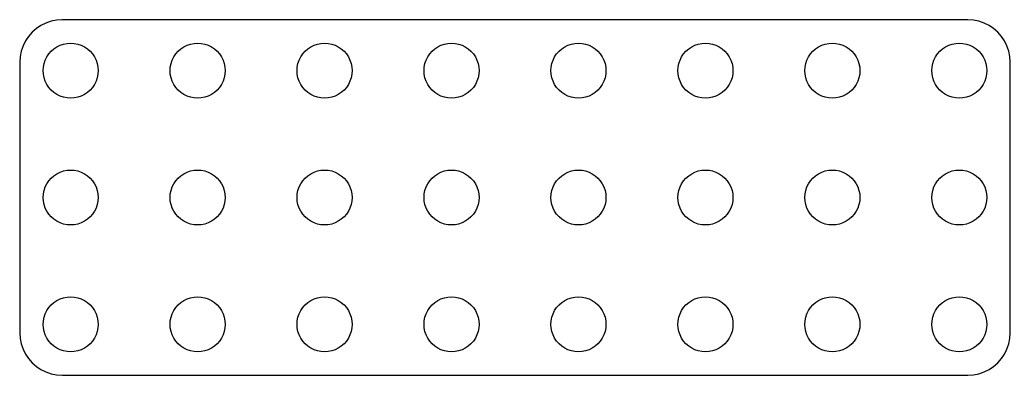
# Model space of a CAD drawing. Header units: metres. Extents: x -59 to 59, y -21 to 21.
import ezdxf

# ---------------------------------------------------------------- set-up
doc = ezdxf.new("R2010")
doc.units = ezdxf.units.M

msp = doc.modelspace()

# ---------------------------------------------------------------- linework, layer by layer
for p, q in [((-56.5488, 19.9718), (-57.0405, 19.5405)), ((-56.005, 20.3351), (-56.5488, 19.9718)), ((-55.4184, 20.6244), (-56.005, 20.3351)), ((-54.7991, 20.8346), (-55.4184, 20.6244)), ((-54.1576, 20.9622), (-54.7991, 20.8346)), ((-53.505, 21.005), (-54.1576, 20.9622)), ((53.505, 21.005), (-53.505, 21.005)), ((54.1576, 20.9622), (53.505, 21.005)), ((54.7991, 20.8346), (54.1576, 20.9622)), ((55.4184, 20.6244), (54.7991, 20.8346)), ((56.005, 20.3351), (55.4184, 20.6244)), ((56.5488, 19.9718), (56.005, 20.3351)), ((57.0405, 19.5405), (56.5488, 19.9718)), ((-57.4718, 19.0488), (-57.8351, 18.505)), ((-57.0405, 19.5405), (-57.4718, 19.0488)), ((57.4718, 19.0488), (57.0405, 19.5405)), ((57.8351, 18.505), (57.4718, 19.0488)), ((-58.1244, 17.9184), (-58.3346, 17.2991)), ((-57.8351, 18.505), (-58.1244, 17.9184)), ((-54.7981, 17.2981), (-54.4785, 17.5784)), ((-54.4785, 17.5784), (-54.125, 17.8146)), ((-54.125, 17.8146), (-53.7437, 18.0026)), ((-53.7437, 18.0026), (-53.3412, 18.1393)), ((-53.3412, 18.1393), (-52.9242, 18.2222)), ((-52.9242, 18.2222), (-52.5, 18.25)), ((-52.5, 18.25), (-52.0758, 18.2222)), ((-52.0758, 18.2222), (-51.6588, 18.1393)), ((-51.6588, 18.1393), (-51.2563, 18.0026)), ((-51.2563, 18.0026), (-50.875, 17.8146)), ((-50.875, 17.8146), (-50.5215, 17.5784)), ((-50.5215, 17.5784), (-50.2019, 17.2981)), ((-39.7981, 17.2981), (-39.4785, 17.5784)), ((-39.4785, 17.5784), (-39.125, 17.8146)), ((-39.125, 17.8146), (-38.7437, 18.0026)), ((-38.7437, 18.0026), (-38.3412, 18.1393)), ((-38.3412, 18.1393), (-37.9242, 18.2222)), ((-37.9242, 18.2222), (-37.5, 18.25)), ((-37.5, 18.25), (-37.0758, 18.2222)), ((-37.0758, 18.2222), (-36.6588, 18.1393)), ((-36.6588, 18.1393), (-36.2563, 18.0026)), ((-36.2563, 18.0026), (-35.875, 17.8146)), ((-35.875, 17.8146), (-35.5215, 17.5784)), ((-35.5215, 17.5784), (-35.2019, 17.2981)), ((-24.7981, 17.2981), (-24.4785, 17.5784)), ((-24.4785, 17.5784), (-24.125, 17.8146)), ((-24.125, 17.8146), (-23.7437, 18.0026)), ((-23.7437, 18.0026), (-23.3412, 18.1393)), ((-23.3412, 18.1393), (-22.9242, 18.2222)), ((-22.9242, 18.2222), (-22.5, 18.25)), ((-22.5, 18.25), (-22.0758, 18.2222)), ((-22.0758, 18.2222), (-21.6588, 18.1393)), ((-21.6588, 18.1393), (-21.2563, 18.0026)), ((-21.2563, 18.0026), (-20.875, 17.8146)), ((-20.875, 17.8146), (-20.5215, 17.5784)), ((-20.5215, 17.5784), (-20.2019, 17.2981)), ((-9.7981, 17.2981), (-9.47847, 17.5784)), ((-9.47847, 17.5784), (-9.125, 17.8146)), ((-9.125, 17.8146), (-8.74371, 18.0026)), ((-8.74371, 18.0026), (-8.34116, 18.1393)), ((-8.34116, 18.1393), (-7.92421, 18.2222)), ((-7.92421, 18.2222), (-7.5, 18.25)), ((-7.5, 18.25), (-7.07578, 18.2222)), ((-7.07578, 18.2222), (-6.65883, 18.1393)), ((-6.65883, 18.1393), (-6.25627, 18.0026)), ((-6.25627, 18.0026), (-5.875, 17.8146)), ((-5.875, 17.8146), (-5.52151, 17.5784)), ((-5.52151, 17.5784), (-5.20189, 17.2981)), ((5.20189, 17.2981), (5.52151, 17.5784)), ((5.52151, 17.5784), (5.875, 17.8146)), ((5.875, 17.8146), (6.25627, 18.0026)), ((6.25627, 18.0026), (6.65883, 18.1393)), ((6.65883, 18.1393), (7.07578, 18.2222)), ((7.07578, 18.2222), (7.5, 18.25)), ((7.5, 18.25), (7.92421, 18.2222)), ((7.92421, 18.2222), (8.34116, 18.1393)), ((8.34116, 18.1393), (8.74371, 18.0026)), ((8.74371, 18.0026), (9.125, 17.8146)), ((9.125, 17.8146), (9.47847, 17.5784)), ((9.47847, 17.5784), (9.7981, 17.2981)), ((20.2019, 17.2981), (20.5215, 17.5784)), ((20.5215, 17.5784), (20.875, 17.8146)), ((20.875, 17.8146), (21.2563, 18.0026)), ((21.2563, 18.0026), (21.6588, 18.1393)), ((21.6588, 18.1393), (22.0758, 18.2222)), ((22.0758, 18.2222), (22.5, 18.25)), ((22.5, 18.25), (22.9242, 18.2222)), ((22.9242, 18.2222), (23.3412, 18.1393)), ((23.3412, 18.1393), (23.7437, 18.0026)), ((23.7437, 18.0026), (24.125, 17.8146)), ((24.125, 17.8146), (24.4785, 17.5784)), ((24.4785, 17.5784), (24.7981, 17.2981)), ((35.2019, 17.2981), (35.5215, 17.5784)), ((35.5215, 17.5784), (35.875, 17.8146)), ((35.875, 17.8146), (36.2563, 18.0026)), ((36.2563, 18.0026), (36.6588, 18.1393)), ((36.6588, 18.1393), (37.0758, 18.2222)), ((37.0758, 18.2222), (37.5, 18.25)), ((37.5, 18.25), (37.9242, 18.2222)), ((37.9242, 18.2222), (38.3412, 18.1393)), ((38.3412, 18.1393), (38.7437, 18.0026)), ((38.7437, 18.0026), (39.125, 17.8146)), ((39.125, 17.8146), (39.4785, 17.5784)), ((39.4785, 17.5784), (39.7981, 17.2981)), ((50.2019, 17.2981), (50.5215, 17.5784)), ((50.5215, 17.5784), (50.875, 17.8146)), ((50.875, 17.8146), (51.2563, 18.0026)), ((51.2563, 18.0026), (51.6588, 18.1393)), ((51.6588, 18.1393), (52.0758, 18.2222)), ((52.0758, 18.2222), (52.5, 18.25)), ((52.5, 18.25), (52.9242, 18.2222)), ((52.9242, 18.2222), (53.3412, 18.1393)), ((53.3412, 18.1393), (53.7437, 18.0026)), ((53.7437, 18.0026), (54.125, 17.8146)), ((54.125, 17.8146), (54.4785, 17.5784)), ((54.4785, 17.5784), (54.7981, 17.2981)), ((58.1244, 17.9184), (57.8351, 18.505)), ((58.3346, 17.2991), (58.1244, 17.9184)), ((-58.4622, 16.6576), (-58.505, 16.005)), ((-58.3346, 17.2991), (-58.4622, 16.6576)), ((-55.5026, 16.2437), (-55.3146, 16.625)), ((-55.3146, 16.625), (-55.0784, 16.9785)), ((-55.0784, 16.9785), (-54.7981, 17.2981)), ((-50.2019, 17.2981), (-49.9216, 16.9785)), ((-49.9216, 16.9785), (-49.6854, 16.625)), ((-49.6854, 16.625), (-49.4974, 16.2437)), ((-40.5026, 16.2437), (-40.3146, 16.625)), ((-40.3146, 16.625), (-40.0784, 16.9785)), ((-40.0784, 16.9785), (-39.7981, 17.2981)), ((-35.2019, 17.2981), (-34.9216, 16.9785)), ((-34.9216, 16.9785), (-34.6854, 16.625)), ((-34.6854, 16.625), (-34.4974, 16.2437)), ((-25.5026, 16.2437), (-25.3146, 16.625)), ((-25.3146, 16.625), (-25.0784, 16.9785)), ((-25.0784, 16.9785), (-24.7981, 17.2981)), ((-20.2019, 17.2981), (-19.9216, 16.9785)), ((-19.9216, 16.9785), (-19.6854, 16.625)), ((-19.6854, 16.625), (-19.4974, 16.2437)), ((-10.5026, 16.2437), (-10.3146, 16.625)), ((-10.3146, 16.625), (-10.0784, 16.9785)), ((-10.0784, 16.9785), (-9.7981, 17.2981)), ((-5.20189, 17.2981), (-4.9216, 16.9785)), ((-4.9216, 16.9785), (-4.68541, 16.625)), ((-4.68541, 16.625), (-4.49739, 16.2437)), ((4.49739, 16.2437), (4.68541, 16.625)), ((4.68541, 16.625), (4.9216, 16.9785)), ((4.9216, 16.9785), (5.20189, 17.2981)), ((9.7981, 17.2981), (10.0784, 16.9785)), ((10.0784, 16.9785), (10.3146, 16.625)), ((10.3146, 16.625), (10.5026, 16.2437)), ((19.4974, 16.2437), (19.6854, 16.625)), ((19.6854, 16.625), (19.9216, 16.9785)), ((19.9216, 16.9785), (20.2019, 17.2981)), ((24.7981, 17.2981), (25.0784, 16.9785)), ((25.0784, 16.9785), (25.3146, 16.625)), ((25.3146, 16.625), (25.5026, 16.2437)), ((34.4974, 16.2437), (34.6854, 16.625)), ((34.6854, 16.625), (34.9216, 16.9785)), ((34.9216, 16.9785), (35.2019, 17.2981)), ((39.7981, 17.2981), (40.0784, 16.9785)), ((40.0784, 16.9785), (40.3146, 16.625)), ((40.3146, 16.625), (40.5026, 16.2437)), ((49.4974, 16.2437), (49.6854, 16.625)), ((49.6854, 16.625), (49.9216, 16.9785)), ((49.9216, 16.9785), (50.2019, 17.2981)), ((54.7981, 17.2981), (55.0784, 16.9785)), ((55.0784, 16.9785), (55.3146, 16.625)), ((55.3146, 16.625), (55.5026, 16.2437)), ((58.4622, 16.6576), (58.3346, 17.2991)), ((58.505, 16.005), (58.4622, 16.6576)), ((-58.505, 16.005), (-58.505, -16.005)), ((-55.75, 15), (-55.7222, 15.4242)), ((-55.7222, 15.4242), (-55.6393, 15.8412)), ((-55.6393, 15.8412), (-55.5026, 16.2437)), ((-49.4974, 16.2437), (-49.3607, 15.8412)), ((-49.3607, 15.8412), (-49.2778, 15.4242)), ((-49.2778, 15.4242), (-49.25, 15)), ((-40.75, 15), (-40.7222, 15.4242)), ((-40.7222, 15.4242), (-40.6393, 15.8412)), ((-40.6393, 15.8412), (-40.5026, 16.2437)), ((-34.4974, 16.2437), (-34.3607, 15.8412)), ((-34.3607, 15.8412), (-34.2778, 15.4242)), ((-34.2778, 15.4242), (-34.25, 15)), ((-25.75, 15), (-25.7222, 15.4242)), ((-25.7222, 15.4242), (-25.6393, 15.8412)), ((-25.6393, 15.8412), (-25.5026, 16.2437)), ((-19.4974, 16.2437), (-19.3607, 15.8412)), ((-19.3607, 15.8412), (-19.2778, 15.4242)), ((-19.2778, 15.4242), (-19.25, 15)), ((-10.75, 15), (-10.7222, 15.4242)), ((-10.7222, 15.4242), (-10.6393, 15.8412)), ((-10.6393, 15.8412), (-10.5026, 16.2437)), ((-4.49739, 16.2437), (-4.36073, 15.8412)), ((-4.36073, 15.8412), (-4.2778, 15.4242)), ((-4.2778, 15.4242), (-4.25, 15)), ((4.25, 15), (4.2778, 15.4242)), ((4.2778, 15.4242), (4.36073, 15.8412)), ((4.36073, 15.8412), (4.49739, 16.2437)), ((10.5026, 16.2437), (10.6393, 15.8412)), ((10.6393, 15.8412), (10.7222, 15.4242)), ((10.7222, 15.4242), (10.75, 15)), ((19.25, 15), (19.2778, 15.4242)), ((19.2778, 15.4242), (19.3607, 15.8412)), ((19.3607, 15.8412), (19.4974, 16.2437)), ((25.5026, 16.2437), (25.6393, 15.8412)), ((25.6393, 15.8412), (25.7222, 15.4242)), ((25.7222, 15.4242), (25.75, 15)), ((34.25, 15), (34.2778, 15.4242)), ((34.2778, 15.4242), (34.3607, 15.8412)), ((34.3607, 15.8412), (34.4974, 16.2437)), ((40.5026, 16.2437), (40.6393, 15.8412)), ((40.6393, 15.8412), (40.7222, 15.4242)), ((40.7222, 15.4242), (40.75, 15)), ((49.25, 15), (49.2778, 15.4242)), ((49.2778, 15.4242), (49.3607, 15.8412)), ((49.3607, 15.8412), (49.4974, 16.2437)), ((55.5026, 16.2437), (55.6393, 15.8412)), ((55.6393, 15.8412), (55.7222, 15.4242)), ((55.7222, 15.4242), (55.75, 15)), ((58.505, -16.005), (58.505, 16.005)), ((-55.7222, 14.5758), (-55.75, 15)), ((-55.6393, 14.1588), (-55.7222, 14.5758)), ((-55.5026, 13.7563), (-55.6393, 14.1588)), ((-49.3607, 14.1588), (-49.4974, 13.7563)), ((-49.2778, 14.5758), (-49.3607, 14.1588)), ((-49.25, 15), (-49.2778, 14.5758)), ((-40.7222, 14.5758), (-40.75, 15)), ((-40.6393, 14.1588), (-40.7222, 14.5758)), ((-40.5026, 13.7563), (-40.6393, 14.1588)), ((-34.3607, 14.1588), (-34.4974, 13.7563)), ((-34.2778, 14.5758), (-34.3607, 14.1588)), ((-34.25, 15), (-34.2778, 14.5758)), ((-25.7222, 14.5758), (-25.75, 15)), ((-25.6393, 14.1588), (-25.7222, 14.5758)), ((-25.5026, 13.7563), (-25.6393, 14.1588)), ((-19.3607, 14.1588), (-19.4974, 13.7563)), ((-19.2778, 14.5758), (-19.3607, 14.1588)), ((-19.25, 15), (-19.2778, 14.5758)), ((-10.7222, 14.5758), (-10.75, 15)), ((-10.6393, 14.1588), (-10.7222, 14.5758)), ((-10.5026, 13.7563), (-10.6393, 14.1588)), ((-4.36073, 14.1588), (-4.49739, 13.7563)), ((-4.2778, 14.5758), (-4.36073, 14.1588)), ((-4.25, 15), (-4.2778, 14.5758)), ((4.2778, 14.5758), (4.25, 15)), ((4.36073, 14.1588), (4.2778, 14.5758)), ((4.49739, 13.7563), (4.36073, 14.1588)), ((10.6393, 14.1588), (10.5026, 13.7563)), ((10.7222, 14.5758), (10.6393, 14.1588)), ((10.75, 15), (10.7222, 14.5758)), ((19.2778, 14.5758), (19.25, 15)), ((19.3607, 14.1588), (19.2778, 14.5758)), ((19.4974, 13.7563), (19.3607, 14.1588)), ((25.6393, 14.1588), (25.5026, 13.7563)), ((25.7222, 14.5758), (25.6393, 14.1588)), ((25.75, 15), (25.7222, 14.5758)), ((34.2778, 14.5758), (34.25, 15)), ((34.3607, 14.1588), (34.2778, 14.5758)), ((34.4974, 13.7563), (34.3607, 14.1588)), ((40.6393, 14.1588), (40.5026, 13.7563)), ((40.7222, 14.5758), (40.6393, 14.1588)), ((40.75, 15), (40.7222, 14.5758)), ((49.2778, 14.5758), (49.25, 15)), ((49.3607, 14.1588), (49.2778, 14.5758)), ((49.4974, 13.7563), (49.3607, 14.1588)), ((55.6393, 14.1588), (55.5026, 13.7563)), ((55.7222, 14.5758), (55.6393, 14.1588)), ((55.75, 15), (55.7222, 14.5758)), ((-55.3146, 13.375), (-55.5026, 13.7563)), ((-55.0784, 13.0215), (-55.3146, 13.375)), ((-54.7981, 12.7019), (-55.0784, 13.0215)), ((-49.9216, 13.0215), (-50.2019, 12.7019)), ((-49.6854, 13.375), (-49.9216, 13.0215)), ((-49.4974, 13.7563), (-49.6854, 13.375)), ((-40.3146, 13.375), (-40.5026, 13.7563)), ((-40.0784, 13.0215), (-40.3146, 13.375)), ((-39.7981, 12.7019), (-40.0784, 13.0215)), ((-34.9216, 13.0215), (-35.2019, 12.7019)), ((-34.6854, 13.375), (-34.9216, 13.0215)), ((-34.4974, 13.7563), (-34.6854, 13.375)), ((-25.3146, 13.375), (-25.5026, 13.7563)), ((-25.0784, 13.0215), (-25.3146, 13.375)), ((-24.7981, 12.7019), (-25.0784, 13.0215)), ((-19.9216, 13.0215), (-20.2019, 12.7019)), ((-19.6854, 13.375), (-19.9216, 13.0215)), ((-19.4974, 13.7563), (-19.6854, 13.375)), ((-10.3146, 13.375), (-10.5026, 13.7563)), ((-10.0784, 13.0215), (-10.3146, 13.375)), ((-9.7981, 12.7019), (-10.0784, 13.0215)), ((-4.9216, 13.0215), (-5.20189, 12.7019)), ((-4.68541, 13.375), (-4.9216, 13.0215)), ((-4.49739, 13.7563), (-4.68541, 13.375)), ((4.68541, 13.375), (4.49739, 13.7563)), ((4.9216, 13.0215), (4.68541, 13.375)), ((5.20189, 12.7019), (4.9216, 13.0215)), ((10.0784, 13.0215), (9.7981, 12.7019)), ((10.3146, 13.375), (10.0784, 13.0215)), ((10.5026, 13.7563), (10.3146, 13.375)), ((19.6854, 13.375), (19.4974, 13.7563)), ((19.9216, 13.0215), (19.6854, 13.375)), ((20.2019, 12.7019), (19.9216, 13.0215)), ((25.0784, 13.0215), (24.7981, 12.7019)), ((25.3146, 13.375), (25.0784, 13.0215)), ((25.5026, 13.7563), (25.3146, 13.375)), ((34.6854, 13.375), (34.4974, 13.7563)), ((34.9216, 13.0215), (34.6854, 13.375)), ((35.2019, 12.7019), (34.9216, 13.0215)), ((40.0784, 13.0215), (39.7981, 12.7019)), ((40.3146, 13.375), (40.0784, 13.0215)), ((40.5026, 13.7563), (40.3146, 13.375)), ((49.6854, 13.375), (49.4974, 13.7563)), ((49.9216, 13.0215), (49.6854, 13.375)), ((50.2019, 12.7019), (49.9216, 13.0215)), ((55.0784, 13.0215), (54.7981, 12.7019)), ((55.3146, 13.375), (55.0784, 13.0215)), ((55.5026, 13.7563), (55.3146, 13.375)), ((-54.4785, 12.4216), (-54.7981, 12.7019)), ((-54.125, 12.1854), (-54.4785, 12.4216)), ((-53.7437, 11.9974), (-54.125, 12.1854)), ((-53.3412, 11.8607), (-53.7437, 11.9974)), ((-52.9242, 11.7778), (-53.3412, 11.8607)), ((-52.5, 11.75), (-52.9242, 11.7778)), ((-52.0758, 11.7778), (-52.5, 11.75)), ((-51.6588, 11.8607), (-52.0758, 11.7778)), ((-51.2563, 11.9974), (-51.6588, 11.8607)), ((-50.875, 12.1854), (-51.2563, 11.9974)), ((-50.5215, 12.4216), (-50.875, 12.1854)), ((-50.2019, 12.7019), (-50.5215, 12.4216)), ((-39.4785, 12.4216), (-39.7981, 12.7019)), ((-39.125, 12.1854), (-39.4785, 12.4216)), ((-38.7437, 11.9974), (-39.125, 12.1854)), ((-38.3412, 11.8607), (-38.7437, 11.9974)), ((-37.9242, 11.7778), (-38.3412, 11.8607)), ((-37.5, 11.75), (-37.9242, 11.7778)), ((-37.0758, 11.7778), (-37.5, 11.75)), ((-36.6588, 11.8607), (-37.0758, 11.7778)), ((-36.2563, 11.9974), (-36.6588, 11.8607)), ((-35.875, 12.1854), (-36.2563, 11.9974)), ((-35.5215, 12.4216), (-35.875, 12.1854)), ((-35.2019, 12.7019), (-35.5215, 12.4216)), ((-24.4785, 12.4216), (-24.7981, 12.7019)), ((-24.125, 12.1854), (-24.4785, 12.4216)), ((-23.7437, 11.9974), (-24.125, 12.1854)), ((-23.3412, 11.8607), (-23.7437, 11.9974)), ((-22.9242, 11.7778), (-23.3412, 11.8607)), ((-22.5, 11.75), (-22.9242, 11.7778)), ((-22.0758, 11.7778), (-22.5, 11.75)), ((-21.6588, 11.8607), (-22.0758, 11.7778)), ((-21.2563, 11.9974), (-21.6588, 11.8607)), ((-20.875, 12.1854), (-21.2563, 11.9974)), ((-20.5215, 12.4216), (-20.875, 12.1854)), ((-20.2019, 12.7019), (-20.5215, 12.4216)), ((-9.47847, 12.4216), (-9.7981, 12.7019)), ((-9.125, 12.1854), (-9.47847, 12.4216)), ((-8.74371, 11.9974), (-9.125, 12.1854)), ((-8.34116, 11.8607), (-8.74371, 11.9974)), ((-7.92421, 11.7778), (-8.34116, 11.8607)), ((-7.5, 11.75), (-7.92421, 11.7778)), ((-7.07578, 11.7778), (-7.5, 11.75)), ((-6.65883, 11.8607), (-7.07578, 11.7778)), ((-6.25627, 11.9974), (-6.65883, 11.8607)), ((-5.875, 12.1854), (-6.25627, 11.9974)), ((-5.52151, 12.4216), (-5.875, 12.1854)), ((-5.20189, 12.7019), (-5.52151, 12.4216)), ((5.52151, 12.4216), (5.20189, 12.7019)), ((5.875, 12.1854), (5.52151, 12.4216)), ((6.25627, 11.9974), (5.875, 12.1854)), ((6.65883, 11.8607), (6.25627, 11.9974)), ((7.07578, 11.7778), (6.65883, 11.8607)), ((7.5, 11.75), (7.07578, 11.7778)), ((7.92421, 11.7778), (7.5, 11.75)), ((8.34116, 11.8607), (7.92421, 11.7778)), ((8.74371, 11.9974), (8.34116, 11.8607)), ((9.125, 12.1854), (8.74371, 11.9974)), ((9.47847, 12.4216), (9.125, 12.1854)), ((9.7981, 12.7019), (9.47847, 12.4216)), ((20.5215, 12.4216), (20.2019, 12.7019)), ((20.875, 12.1854), (20.5215, 12.4216)), ((21.2563, 11.9974), (20.875, 12.1854)), ((21.6588, 11.8607), (21.2563, 11.9974)), ((22.0758, 11.7778), (21.6588, 11.8607)), ((22.5, 11.75), (22.0758, 11.7778)), ((22.9242, 11.7778), (22.5, 11.75)), ((23.3412, 11.8607), (22.9242, 11.7778)), ((23.7437, 11.9974), (23.3412, 11.8607)), ((24.125, 12.1854), (23.7437, 11.9974)), ((24.4785, 12.4216), (24.125, 12.1854)), ((24.7981, 12.7019), (24.4785, 12.4216)), ((35.5215, 12.4216), (35.2019, 12.7019)), ((35.875, 12.1854), (35.5215, 12.4216)), ((36.2563, 11.9974), (35.875, 12.1854)), ((36.6588, 11.8607), (36.2563, 11.9974)), ((37.0758, 11.7778), (36.6588, 11.8607)), ((37.5, 11.75), (37.0758, 11.7778)), ((37.9242, 11.7778), (37.5, 11.75)), ((38.3412, 11.8607), (37.9242, 11.7778)), ((38.7437, 11.9974), (38.3412, 11.8607)), ((39.125, 12.1854), (38.7437, 11.9974)), ((39.4785, 12.4216), (39.125, 12.1854)), ((39.7981, 12.7019), (39.4785, 12.4216)), ((50.5215, 12.4216), (50.2019, 12.7019)), ((50.875, 12.1854), (50.5215, 12.4216)), ((51.2563, 11.9974), (50.875, 12.1854)), ((51.6588, 11.8607), (51.2563, 11.9974)), ((52.0758, 11.7778), (51.6588, 11.8607)), ((52.5, 11.75), (52.0758, 11.7778)), ((52.9242, 11.7778), (52.5, 11.75)), ((53.3412, 11.8607), (52.9242, 11.7778)), ((53.7437, 11.9974), (53.3412, 11.8607)), ((54.125, 12.1854), (53.7437, 11.9974)), ((54.4785, 12.4216), (54.125, 12.1854)), ((54.7981, 12.7019), (54.4785, 12.4216)), ((-54.7981, 2.2981), (-54.4785, 2.57838)), ((-54.4785, 2.57838), (-54.125, 2.81458)), ((-54.125, 2.81458), (-53.7437, 3.00259)), ((-53.7437, 3.00259), (-53.3412, 3.13925)), ((-53.3412, 3.13925), (-52.9242, 3.22218)), ((-52.9242, 3.22218), (-52.5, 3.25)), ((-52.5, 3.25), (-52.0758, 3.22218)), ((-52.0758, 3.22218), (-51.6588, 3.13925)), ((-51.6588, 3.13925), (-51.2563, 3.00259)), ((-51.2563, 3.00259), (-50.875, 2.81458)), ((-50.875, 2.81458), (-50.5215, 2.57838)), ((-50.5215, 2.57838), (-50.2019, 2.2981)), ((-39.7981, 2.2981), (-39.4785, 2.57838)), ((-39.4785, 2.57838), (-39.125, 2.81458)), ((-39.125, 2.81458), (-38.7437, 3.00259)), ((-38.7437, 3.00259), (-38.3412, 3.13925)), ((-38.3412, 3.13925), (-37.9242, 3.22218)), ((-37.9242, 3.22218), (-37.5, 3.25)), ((-37.5, 3.25), (-37.0758, 3.22218)), ((-37.0758, 3.22218), (-36.6588, 3.13925)), ((-36.6588, 3.13925), (-36.2563, 3.00259)), ((-36.2563, 3.00259), (-35.875, 2.81458)), ((-35.875, 2.81458), (-35.5215, 2.57838)), ((-35.5215, 2.57838), (-35.2019, 2.2981)), ((-24.7981, 2.2981), (-24.4785, 2.57838)), ((-24.4785, 2.57838), (-24.125, 2.81458)), ((-24.125, 2.81458), (-23.7437, 3.00259)), ((-23.7437, 3.00259), (-23.3412, 3.13925)), ((-23.3412, 3.13925), (-22.9242, 3.22218)), ((-22.9242, 3.22218), (-22.5, 3.25)), ((-22.5, 3.25), (-22.0758, 3.22218)), ((-22.0758, 3.22218), (-21.6588, 3.13925)), ((-21.6588, 3.13925), (-21.2563, 3.00259)), ((-21.2563, 3.00259), (-20.875, 2.81458)), ((-20.875, 2.81458), (-20.5215, 2.57838)), ((-20.5215, 2.57838), (-20.2019, 2.2981)), ((-9.7981, 2.2981), (-9.47847, 2.57838)), ((-9.47847, 2.57838), (-9.125, 2.81458)), ((-9.125, 2.81458), (-8.74371, 3.00259)), ((-8.74371, 3.00259), (-8.34116, 3.13925)), ((-8.34116, 3.13925), (-7.92421, 3.22218)), ((-7.92421, 3.22218), (-7.5, 3.25)), ((-7.5, 3.25), (-7.07578, 3.22218)), ((-7.07578, 3.22218), (-6.65883, 3.13925)), ((-6.65883, 3.13925), (-6.25627, 3.00259)), ((-6.25627, 3.00259), (-5.875, 2.81458)), ((-5.875, 2.81458), (-5.52151, 2.57838)), ((-5.52151, 2.57838), (-5.20189, 2.2981)), ((5.20189, 2.2981), (5.52151, 2.57838)), ((5.52151, 2.57838), (5.875, 2.81458)), ((5.875, 2.81458), (6.25627, 3.00259)), ((6.25627, 3.00259), (6.65883, 3.13925)), ((6.65883, 3.13925), (7.07578, 3.22218)), ((7.07578, 3.22218), (7.5, 3.25)), ((7.5, 3.25), (7.92421, 3.22218)), ((7.92421, 3.22218), (8.34116, 3.13925)), ((8.34116, 3.13925), (8.74371, 3.00259)), ((8.74371, 3.00259), (9.125, 2.81458)), ((9.125, 2.81458), (9.47847, 2.57838)), ((9.47847, 2.57838), (9.7981, 2.2981)), ((20.2019, 2.2981), (20.5215, 2.57838)), ((20.5215, 2.57838), (20.875, 2.81458)), ((20.875, 2.81458), (21.2563, 3.00259)), ((21.2563, 3.00259), (21.6588, 3.13925)), ((21.6588, 3.13925), (22.0758, 3.22218)), ((22.0758, 3.22218), (22.5, 3.25)), ((22.5, 3.25), (22.9242, 3.22218)), ((22.9242, 3.22218), (23.3412, 3.13925)), ((23.3412, 3.13925), (23.7437, 3.00259)), ((23.7437, 3.00259), (24.125, 2.81458)), ((24.125, 2.81458), (24.4785, 2.57838)), ((24.4785, 2.57838), (24.7981, 2.2981)), ((35.2019, 2.2981), (35.5215, 2.57838)), ((35.5215, 2.57838), (35.875, 2.81458)), ((35.875, 2.81458), (36.2563, 3.00259)), ((36.2563, 3.00259), (36.6588, 3.13925)), ((36.6588, 3.13925), (37.0758, 3.22218)), ((37.0758, 3.22218), (37.5, 3.25)), ((37.5, 3.25), (37.9242, 3.22218)), ((37.9242, 3.22218), (38.3412, 3.13925)), ((38.3412, 3.13925), (38.7437, 3.00259)), ((38.7437, 3.00259), (39.125, 2.81458)), ((39.125, 2.81458), (39.4785, 2.57838)), ((39.4785, 2.57838), (39.7981, 2.2981)), ((50.2019, 2.2981), (50.5215, 2.57838)), ((50.5215, 2.57838), (50.875, 2.81458)), ((50.875, 2.81458), (51.2563, 3.00259)), ((51.2563, 3.00259), (51.6588, 3.13925)), ((51.6588, 3.13925), (52.0758, 3.22218)), ((52.0758, 3.22218), (52.5, 3.25)), ((52.5, 3.25), (52.9242, 3.22218)), ((52.9242, 3.22218), (53.3412, 3.13925)), ((53.3412, 3.13925), (53.7437, 3.00259)), ((53.7437, 3.00259), (54.125, 2.81458)), ((54.125, 2.81458), (54.4785, 2.57838)), ((54.4785, 2.57838), (54.7981, 2.2981)), ((-55.6393, 0.84116), (-55.5026, 1.24371)), ((-55.5026, 1.24371), (-55.3146, 1.625)), ((-55.3146, 1.625), (-55.0784, 1.97847)), ((-55.0784, 1.97847), (-54.7981, 2.2981)), ((-50.2019, 2.2981), (-49.9216, 1.97847)), ((-49.9216, 1.97847), (-49.6854, 1.625)), ((-49.6854, 1.625), (-49.4974, 1.24371)), ((-49.4974, 1.24371), (-49.3607, 0.84116)), ((-40.6393, 0.84116), (-40.5026, 1.24371)), ((-40.5026, 1.24371), (-40.3146, 1.625)), ((-40.3146, 1.625), (-40.0784, 1.97847)), ((-40.0784, 1.97847), (-39.7981, 2.2981)), ((-35.2019, 2.2981), (-34.9216, 1.97847)), ((-34.9216, 1.97847), (-34.6854, 1.625)), ((-34.6854, 1.625), (-34.4974, 1.24371)), ((-34.4974, 1.24371), (-34.3607, 0.84116)), ((-25.6393, 0.84116), (-25.5026, 1.24371)), ((-25.5026, 1.24371), (-25.3146, 1.625)), ((-25.3146, 1.625), (-25.0784, 1.97847)), ((-25.0784, 1.97847), (-24.7981, 2.2981)), ((-20.2019, 2.2981), (-19.9216, 1.97847)), ((-19.9216, 1.97847), (-19.6854, 1.625)), ((-19.6854, 1.625), (-19.4974, 1.24371)), ((-19.4974, 1.24371), (-19.3607, 0.84116)), ((-10.6393, 0.84116), (-10.5026, 1.24371)), ((-10.5026, 1.24371), (-10.3146, 1.625)), ((-10.3146, 1.625), (-10.0784, 1.97847)), ((-10.0784, 1.97847), (-9.7981, 2.2981)), ((-5.20189, 2.2981), (-4.9216, 1.97847)), ((-4.9216, 1.97847), (-4.68541, 1.625)), ((-4.68541, 1.625), (-4.49739, 1.24371)), ((-4.49739, 1.24371), (-4.36073, 0.84116)), ((4.36073, 0.84116), (4.49739, 1.24371)), ((4.49739, 1.24371), (4.68541, 1.625)), ((4.68541, 1.625), (4.9216, 1.97847)), ((4.9216, 1.97847), (5.20189, 2.2981)), ((9.7981, 2.2981), (10.0784, 1.97847)), ((10.0784, 1.97847), (10.3146, 1.625)), ((10.3146, 1.625), (10.5026, 1.24371)), ((10.5026, 1.24371), (10.6393, 0.84116)), ((19.3607, 0.84116), (19.4974, 1.24371)), ((19.4974, 1.24371), (19.6854, 1.625)), ((19.6854, 1.625), (19.9216, 1.97847)), ((19.9216, 1.97847), (20.2019, 2.2981)), ((24.7981, 2.2981), (25.0784, 1.97847)), ((25.0784, 1.97847), (25.3146, 1.625)), ((25.3146, 1.625), (25.5026, 1.24371)), ((25.5026, 1.24371), (25.6393, 0.84116)), ((34.3607, 0.84116), (34.4974, 1.24371)), ((34.4974, 1.24371), (34.6854, 1.625)), ((34.6854, 1.625), (34.9216, 1.97847)), ((34.9216, 1.97847), (35.2019, 2.2981)), ((39.7981, 2.2981), (40.0784, 1.97847)), ((40.0784, 1.97847), (40.3146, 1.625)), ((40.3146, 1.625), (40.5026, 1.24371)), ((40.5026, 1.24371), (40.6393, 0.84116)), ((49.3607, 0.84116), (49.4974, 1.24371)), ((49.4974, 1.24371), (49.6854, 1.625)), ((49.6854, 1.625), (49.9216, 1.97847)), ((49.9216, 1.97847), (50.2019, 2.2981)), ((54.7981, 2.2981), (55.0784, 1.97847)), ((55.0784, 1.97847), (55.3146, 1.625)), ((55.3146, 1.625), (55.5026, 1.24371)), ((55.5026, 1.24371), (55.6393, 0.84116)), ((-55.75, 0), (-55.7222, 0.42421)), ((-55.7222, -0.42421), (-55.75, 0)), ((-55.7222, 0.42421), (-55.6393, 0.84116)), ((-49.3607, 0.84116), (-49.2778, 0.42421)), ((-49.2778, 0.42421), (-49.25, 0)), ((-49.25, 0), (-49.2778, -0.42421)), ((-40.75, 0), (-40.7222, 0.42421)), ((-40.7222, -0.42421), (-40.75, 0)), ((-40.7222, 0.42421), (-40.6393, 0.84116)), ((-34.3607, 0.84116), (-34.2778, 0.42421)), ((-34.2778, 0.42421), (-34.25, 0)), ((-34.25, 0), (-34.2778, -0.42421)), ((-25.75, 0), (-25.7222, 0.42421)), ((-25.7222, -0.42421), (-25.75, 0)), ((-25.7222, 0.42421), (-25.6393, 0.84116)), ((-19.3607, 0.84116), (-19.2778, 0.42421)), ((-19.2778, 0.42421), (-19.25, 0)), ((-19.25, 0), (-19.2778, -0.42421)), ((-10.75, 0), (-10.7222, 0.42421)), ((-10.7222, -0.42421), (-10.75, 0)), ((-10.7222, 0.42421), (-10.6393, 0.84116)), ((-4.36073, 0.84116), (-4.2778, 0.42421)), ((-4.2778, 0.42421), (-4.25, 0)), ((-4.25, 0), (-4.2778, -0.42421)), ((4.25, 0), (4.2778, 0.42421)), ((4.2778, -0.42421), (4.25, 0)), ((4.2778, 0.42421), (4.36073, 0.84116)), ((10.6393, 0.84116), (10.7222, 0.42421)), ((10.7222, 0.42421), (10.75, 0)), ((10.75, 0), (10.7222, -0.42421)), ((19.25, 0), (19.2778, 0.42421)), ((19.2778, -0.42421), (19.25, 0)), ((19.2778, 0.42421), (19.3607, 0.84116)), ((25.6393, 0.84116), (25.7222, 0.42421)), ((25.7222, 0.42421), (25.75, 0)), ((25.75, 0), (25.7222, -0.42421)), ((34.25, 0), (34.2778, 0.42421)), ((34.2778, -0.42421), (34.25, 0)), ((34.2778, 0.42421), (34.3607, 0.84116)), ((40.6393, 0.84116), (40.7222, 0.42421)), ((40.7222, 0.42421), (40.75, 0)), ((40.75, 0), (40.7222, -0.42421)), ((49.25, 0), (49.2778, 0.42421)), ((49.2778, -0.42421), (49.25, 0)), ((49.2778, 0.42421), (49.3607, 0.84116)), ((55.6393, 0.84116), (55.7222, 0.42421)), ((55.7222, 0.42421), (55.75, 0)), ((55.75, 0), (55.7222, -0.42421)), ((-55.6393, -0.84116), (-55.7222, -0.42421)), ((-55.5026, -1.24371), (-55.6393, -0.84116)), ((-49.3607, -0.84116), (-49.4974, -1.24371)), ((-49.2778, -0.42421), (-49.3607, -0.84116)), ((-40.6393, -0.84116), (-40.7222, -0.42421)), ((-40.5026, -1.24371), (-40.6393, -0.84116)), ((-34.3607, -0.84116), (-34.4974, -1.24371)), ((-34.2778, -0.42421), (-34.3607, -0.84116)), ((-25.6393, -0.84116), (-25.7222, -0.42421)), ((-25.5026, -1.24371), (-25.6393, -0.84116)), ((-19.3607, -0.84116), (-19.4974, -1.24371)), ((-19.2778, -0.42421), (-19.3607, -0.84116)), ((-10.6393, -0.84116), (-10.7222, -0.42421)), ((-10.5026, -1.24371), (-10.6393, -0.84116)), ((-4.36073, -0.84116), (-4.49739, -1.24371)), ((-4.2778, -0.42421), (-4.36073, -0.84116)), ((4.36073, -0.84116), (4.2778, -0.42421)), ((4.49739, -1.24371), (4.36073, -0.84116)), ((10.6393, -0.84116), (10.5026, -1.24371)), ((10.7222, -0.42421), (10.6393, -0.84116)), ((19.3607, -0.84116), (19.2778, -0.42421)), ((19.4974, -1.24371), (19.3607, -0.84116)), ((25.6393, -0.84116), (25.5026, -1.24371)), ((25.7222, -0.42421), (25.6393, -0.84116)), ((34.3607, -0.84116), (34.2778, -0.42421)), ((34.4974, -1.24371), (34.3607, -0.84116)), ((40.6393, -0.84116), (40.5026, -1.24371)), ((40.7222, -0.42421), (40.6393, -0.84116)), ((49.3607, -0.84116), (49.2778, -0.42421)), ((49.4974, -1.24371), (49.3607, -0.84116)), ((55.6393, -0.84116), (55.5026, -1.24371)), ((55.7222, -0.42421), (55.6393, -0.84116)), ((-55.3146, -1.625), (-55.5026, -1.24371)), ((-55.0784, -1.97847), (-55.3146, -1.625)), ((-54.7981, -2.2981), (-55.0784, -1.97847)), ((-54.4785, -2.57838), (-54.7981, -2.2981)), ((-50.2019, -2.2981), (-50.5215, -2.57838)), ((-49.9216, -1.97847), (-50.2019, -2.2981)), ((-49.6854, -1.625), (-49.9216, -1.97847)), ((-49.4974, -1.24371), (-49.6854, -1.625)), ((-40.3146, -1.625), (-40.5026, -1.24371)), ((-40.0784, -1.97847), (-40.3146, -1.625)), ((-39.7981, -2.2981), (-40.0784, -1.97847)), ((-39.4785, -2.57838), (-39.7981, -2.2981)), ((-35.2019, -2.2981), (-35.5215, -2.57838)), ((-34.9216, -1.97847), (-35.2019, -2.2981)), ((-34.6854, -1.625), (-34.9216, -1.97847)), ((-34.4974, -1.24371), (-34.6854, -1.625)), ((-25.3146, -1.625), (-25.5026, -1.24371)), ((-25.0784, -1.97847), (-25.3146, -1.625)), ((-24.7981, -2.2981), (-25.0784, -1.97847)), ((-24.4785, -2.57838), (-24.7981, -2.2981)), ((-20.2019, -2.2981), (-20.5215, -2.57838)), ((-19.9216, -1.97847), (-20.2019, -2.2981)), ((-19.6854, -1.625), (-19.9216, -1.97847)), ((-19.4974, -1.24371), (-19.6854, -1.625)), ((-10.3146, -1.625), (-10.5026, -1.24371)), ((-10.0784, -1.97847), (-10.3146, -1.625)), ((-9.7981, -2.2981), (-10.0784, -1.97847)), ((-9.47847, -2.57838), (-9.7981, -2.2981)), ((-5.20189, -2.2981), (-5.52151, -2.57838)), ((-4.9216, -1.97847), (-5.20189, -2.2981)), ((-4.68541, -1.625), (-4.9216, -1.97847)), ((-4.49739, -1.24371), (-4.68541, -1.625)), ((4.68541, -1.625), (4.49739, -1.24371)), ((4.9216, -1.97847), (4.68541, -1.625)), ((5.20189, -2.2981), (4.9216, -1.97847)), ((5.52151, -2.57838), (5.20189, -2.2981)), ((9.7981, -2.2981), (9.47847, -2.57838)), ((10.0784, -1.97847), (9.7981, -2.2981)), ((10.3146, -1.625), (10.0784, -1.97847)), ((10.5026, -1.24371), (10.3146, -1.625)), ((19.6854, -1.625), (19.4974, -1.24371)), ((19.9216, -1.97847), (19.6854, -1.625)), ((20.2019, -2.2981), (19.9216, -1.97847)), ((20.5215, -2.57838), (20.2019, -2.2981)), ((24.7981, -2.2981), (24.4785, -2.57838)), ((25.0784, -1.97847), (24.7981, -2.2981)), ((25.3146, -1.625), (25.0784, -1.97847)), ((25.5026, -1.24371), (25.3146, -1.625)), ((34.6854, -1.625), (34.4974, -1.24371)), ((34.9216, -1.97847), (34.6854, -1.625)), ((35.2019, -2.2981), (34.9216, -1.97847)), ((35.5215, -2.57838), (35.2019, -2.2981)), ((39.7981, -2.2981), (39.4785, -2.57838)), ((40.0784, -1.97847), (39.7981, -2.2981)), ((40.3146, -1.625), (40.0784, -1.97847)), ((40.5026, -1.24371), (40.3146, -1.625)), ((49.6854, -1.625), (49.4974, -1.24371)), ((49.9216, -1.97847), (49.6854, -1.625)), ((50.2019, -2.2981), (49.9216, -1.97847)), ((50.5215, -2.57838), (50.2019, -2.2981)), ((54.7981, -2.2981), (54.4785, -2.57838)), ((55.0784, -1.97847), (54.7981, -2.2981)), ((55.3146, -1.625), (55.0784, -1.97847)), ((55.5026, -1.24371), (55.3146, -1.625)), ((-54.125, -2.81458), (-54.4785, -2.57838)), ((-53.7437, -3.00259), (-54.125, -2.81458)), ((-53.3412, -3.13925), (-53.7437, -3.00259)), ((-52.9242, -3.22218), (-53.3412, -3.13925)), ((-52.5, -3.25), (-52.9242, -3.22218)), ((-52.0758, -3.22218), (-52.5, -3.25)), ((-51.6588, -3.13925), (-52.0758, -3.22218)), ((-51.2563, -3.00259), (-51.6588, -3.13925)), ((-50.875, -2.81458), (-51.2563, -3.00259)), ((-50.5215, -2.57838), (-50.875, -2.81458)), ((-39.125, -2.81458), (-39.4785, -2.57838)), ((-38.7437, -3.00259), (-39.125, -2.81458)), ((-38.3412, -3.13925), (-38.7437, -3.00259)), ((-37.9242, -3.22218), (-38.3412, -3.13925)), ((-37.5, -3.25), (-37.9242, -3.22218)), ((-37.0758, -3.22218), (-37.5, -3.25)), ((-36.6588, -3.13925), (-37.0758, -3.22218)), ((-36.2563, -3.00259), (-36.6588, -3.13925)), ((-35.875, -2.81458), (-36.2563, -3.00259)), ((-35.5215, -2.57838), (-35.875, -2.81458)), ((-24.125, -2.81458), (-24.4785, -2.57838)), ((-23.7437, -3.00259), (-24.125, -2.81458)), ((-23.3412, -3.13925), (-23.7437, -3.00259)), ((-22.9242, -3.22218), (-23.3412, -3.13925)), ((-22.5, -3.25), (-22.9242, -3.22218)), ((-22.0758, -3.22218), (-22.5, -3.25)), ((-21.6588, -3.13925), (-22.0758, -3.22218)), ((-21.2563, -3.00259), (-21.6588, -3.13925)), ((-20.875, -2.81458), (-21.2563, -3.00259)), ((-20.5215, -2.57838), (-20.875, -2.81458)), ((-9.125, -2.81458), (-9.47847, -2.57838)), ((-8.74371, -3.00259), (-9.125, -2.81458)), ((-8.34116, -3.13925), (-8.74371, -3.00259)), ((-7.92421, -3.22218), (-8.34116, -3.13925)), ((-7.5, -3.25), (-7.92421, -3.22218)), ((-7.07578, -3.22218), (-7.5, -3.25)), ((-6.65883, -3.13925), (-7.07578, -3.22218)), ((-6.25627, -3.00259), (-6.65883, -3.13925)), ((-5.875, -2.81458), (-6.25627, -3.00259)), ((-5.52151, -2.57838), (-5.875, -2.81458)), ((5.875, -2.81458), (5.52151, -2.57838)), ((6.25627, -3.00259), (5.875, -2.81458)), ((6.65883, -3.13925), (6.25627, -3.00259)), ((7.07578, -3.22218), (6.65883, -3.13925)), ((7.5, -3.25), (7.07578, -3.22218)), ((7.92421, -3.22218), (7.5, -3.25)), ((8.34116, -3.13925), (7.92421, -3.22218)), ((8.74371, -3.00259), (8.34116, -3.13925)), ((9.125, -2.81458), (8.74371, -3.00259)), ((9.47847, -2.57838), (9.125, -2.81458)), ((20.875, -2.81458), (20.5215, -2.57838)), ((21.2563, -3.00259), (20.875, -2.81458)), ((21.6588, -3.13925), (21.2563, -3.00259)), ((22.0758, -3.22218), (21.6588, -3.13925)), ((22.5, -3.25), (22.0758, -3.22218)), ((22.9242, -3.22218), (22.5, -3.25)), ((23.3412, -3.13925), (22.9242, -3.22218)), ((23.7437, -3.00259), (23.3412, -3.13925)), ((24.125, -2.81458), (23.7437, -3.00259)), ((24.4785, -2.57838), (24.125, -2.81458)), ((35.875, -2.81458), (35.5215, -2.57838)), ((36.2563, -3.00259), (35.875, -2.81458)), ((36.6588, -3.13925), (36.2563, -3.00259)), ((37.0758, -3.22218), (36.6588, -3.13925)), ((37.5, -3.25), (37.0758, -3.22218)), ((37.9242, -3.22218), (37.5, -3.25)), ((38.3412, -3.13925), (37.9242, -3.22218)), ((38.7437, -3.00259), (38.3412, -3.13925)), ((39.125, -2.81458), (38.7437, -3.00259)), ((39.4785, -2.57838), (39.125, -2.81458)), ((50.875, -2.81458), (50.5215, -2.57838)), ((51.2563, -3.00259), (50.875, -2.81458)), ((51.6588, -3.13925), (51.2563, -3.00259)), ((52.0758, -3.22218), (51.6588, -3.13925)), ((52.5, -3.25), (52.0758, -3.22218)), ((52.9242, -3.22218), (52.5, -3.25)), ((53.3412, -3.13925), (52.9242, -3.22218)), ((53.7437, -3.00259), (53.3412, -3.13925)), ((54.125, -2.81458), (53.7437, -3.00259)), ((54.4785, -2.57838), (54.125, -2.81458)), ((-55.0784, -13.0215), (-54.7981, -12.7019)), ((-54.7981, -12.7019), (-54.4785, -12.4216)), ((-54.4785, -12.4216), (-54.125, -12.1854)), ((-54.125, -12.1854), (-53.7437, -11.9974)), ((-53.7437, -11.9974), (-53.3412, -11.8607)), ((-53.3412, -11.8607), (-52.9242, -11.7778)), ((-52.9242, -11.7778), (-52.5, -11.75)), ((-52.5, -11.75), (-52.0758, -11.7778)), ((-52.0758, -11.7778), (-51.6588, -11.8607)), ((-51.6588, -11.8607), (-51.2563, -11.9974)), ((-51.2563, -11.9974), (-50.875, -12.1854)), ((-50.875, -12.1854), (-50.5215, -12.4216)), ((-50.5215, -12.4216), (-50.2019, -12.7019)), ((-50.2019, -12.7019), (-49.9216, -13.0215)), ((-40.0784, -13.0215), (-39.7981, -12.7019)), ((-39.7981, -12.7019), (-39.4785, -12.4216)), ((-39.4785, -12.4216), (-39.125, -12.1854)), ((-39.125, -12.1854), (-38.7437, -11.9974)), ((-38.7437, -11.9974), (-38.3412, -11.8607)), ((-38.3412, -11.8607), (-37.9242, -11.7778)), ((-37.9242, -11.7778), (-37.5, -11.75)), ((-37.5, -11.75), (-37.0758, -11.7778)), ((-37.0758, -11.7778), (-36.6588, -11.8607)), ((-36.6588, -11.8607), (-36.2563, -11.9974)), ((-36.2563, -11.9974), (-35.875, -12.1854)), ((-35.875, -12.1854), (-35.5215, -12.4216)), ((-35.5215, -12.4216), (-35.2019, -12.7019)), ((-35.2019, -12.7019), (-34.9216, -13.0215)), ((-25.0784, -13.0215), (-24.7981, -12.7019)), ((-24.7981, -12.7019), (-24.4785, -12.4216)), ((-24.4785, -12.4216), (-24.125, -12.1854)), ((-24.125, -12.1854), (-23.7437, -11.9974)), ((-23.7437, -11.9974), (-23.3412, -11.8607)), ((-23.3412, -11.8607), (-22.9242, -11.7778)), ((-22.9242, -11.7778), (-22.5, -11.75)), ((-22.5, -11.75), (-22.0758, -11.7778)), ((-22.0758, -11.7778), (-21.6588, -11.8607)), ((-21.6588, -11.8607), (-21.2563, -11.9974)), ((-21.2563, -11.9974), (-20.875, -12.1854)), ((-20.875, -12.1854), (-20.5215, -12.4216)), ((-20.5215, -12.4216), (-20.2019, -12.7019)), ((-20.2019, -12.7019), (-19.9216, -13.0215)), ((-10.0784, -13.0215), (-9.7981, -12.7019)), ((-9.7981, -12.7019), (-9.47847, -12.4216)), ((-9.47847, -12.4216), (-9.125, -12.1854)), ((-9.125, -12.1854), (-8.74371, -11.9974)), ((-8.74371, -11.9974), (-8.34116, -11.8607)), ((-8.34116, -11.8607), (-7.92421, -11.7778)), ((-7.92421, -11.7778), (-7.5, -11.75)), ((-7.5, -11.75), (-7.07578, -11.7778)), ((-7.07578, -11.7778), (-6.65883, -11.8607)), ((-6.65883, -11.8607), (-6.25627, -11.9974)), ((-6.25627, -11.9974), (-5.875, -12.1854)), ((-5.875, -12.1854), (-5.52151, -12.4216)), ((-5.52151, -12.4216), (-5.20189, -12.7019)), ((-5.20189, -12.7019), (-4.9216, -13.0215)), ((4.9216, -13.0215), (5.20189, -12.7019)), ((5.20189, -12.7019), (5.52151, -12.4216)), ((5.52151, -12.4216), (5.875, -12.1854)), ((5.875, -12.1854), (6.25627, -11.9974)), ((6.25627, -11.9974), (6.65883, -11.8607)), ((6.65883, -11.8607), (7.07578, -11.7778)), ((7.07578, -11.7778), (7.5, -11.75)), ((7.5, -11.75), (7.92421, -11.7778)), ((7.92421, -11.7778), (8.34116, -11.8607)), ((8.34116, -11.8607), (8.74371, -11.9974)), ((8.74371, -11.9974), (9.125, -12.1854)), ((9.125, -12.1854), (9.47847, -12.4216)), ((9.47847, -12.4216), (9.7981, -12.7019)), ((9.7981, -12.7019), (10.0784, -13.0215)), ((19.9216, -13.0215), (20.2019, -12.7019)), ((20.2019, -12.7019), (20.5215, -12.4216)), ((20.5215, -12.4216), (20.875, -12.1854)), ((20.875, -12.1854), (21.2563, -11.9974)), ((21.2563, -11.9974), (21.6588, -11.8607)), ((21.6588, -11.8607), (22.0758, -11.7778)), ((22.0758, -11.7778), (22.5, -11.75)), ((22.5, -11.75), (22.9242, -11.7778)), ((22.9242, -11.7778), (23.3412, -11.8607)), ((23.3412, -11.8607), (23.7437, -11.9974)), ((23.7437, -11.9974), (24.125, -12.1854)), ((24.125, -12.1854), (24.4785, -12.4216)), ((24.4785, -12.4216), (24.7981, -12.7019)), ((24.7981, -12.7019), (25.0784, -13.0215)), ((34.9216, -13.0215), (35.2019, -12.7019)), ((35.2019, -12.7019), (35.5215, -12.4216)), ((35.5215, -12.4216), (35.875, -12.1854)), ((35.875, -12.1854), (36.2563, -11.9974)), ((36.2563, -11.9974), (36.6588, -11.8607)), ((36.6588, -11.8607), (37.0758, -11.7778)), ((37.0758, -11.7778), (37.5, -11.75)), ((37.5, -11.75), (37.9242, -11.7778)), ((37.9242, -11.7778), (38.3412, -11.8607)), ((38.3412, -11.8607), (38.7437, -11.9974)), ((38.7437, -11.9974), (39.125, -12.1854)), ((39.125, -12.1854), (39.4785, -12.4216)), ((39.4785, -12.4216), (39.7981, -12.7019)), ((39.7981, -12.7019), (40.0784, -13.0215)), ((49.9216, -13.0215), (50.2019, -12.7019)), ((50.2019, -12.7019), (50.5215, -12.4216)), ((50.5215, -12.4216), (50.875, -12.1854)), ((50.875, -12.1854), (51.2563, -11.9974)), ((51.2563, -11.9974), (51.6588, -11.8607)), ((51.6588, -11.8607), (52.0758, -11.7778)), ((52.0758, -11.7778), (52.5, -11.75)), ((52.5, -11.75), (52.9242, -11.7778)), ((52.9242, -11.7778), (53.3412, -11.8607)), ((53.3412, -11.8607), (53.7437, -11.9974)), ((53.7437, -11.9974), (54.125, -12.1854)), ((54.125, -12.1854), (54.4785, -12.4216)), ((54.4785, -12.4216), (54.7981, -12.7019)), ((54.7981, -12.7019), (55.0784, -13.0215)), ((-55.6393, -14.1588), (-55.5026, -13.7563)), ((-55.5026, -13.7563), (-55.3146, -13.375)), ((-55.3146, -13.375), (-55.0784, -13.0215)), ((-49.9216, -13.0215), (-49.6854, -13.375)), ((-49.6854, -13.375), (-49.4974, -13.7563)), ((-49.4974, -13.7563), (-49.3607, -14.1588)), ((-40.6393, -14.1588), (-40.5026, -13.7563)), ((-40.5026, -13.7563), (-40.3146, -13.375)), ((-40.3146, -13.375), (-40.0784, -13.0215)), ((-34.9216, -13.0215), (-34.6854, -13.375)), ((-34.6854, -13.375), (-34.4974, -13.7563)), ((-34.4974, -13.7563), (-34.3607, -14.1588)), ((-25.6393, -14.1588), (-25.5026, -13.7563)), ((-25.5026, -13.7563), (-25.3146, -13.375)), ((-25.3146, -13.375), (-25.0784, -13.0215)), ((-19.9216, -13.0215), (-19.6854, -13.375)), ((-19.6854, -13.375), (-19.4974, -13.7563)), ((-19.4974, -13.7563), (-19.3607, -14.1588)), ((-10.6393, -14.1588), (-10.5026, -13.7563)), ((-10.5026, -13.7563), (-10.3146, -13.375)), ((-10.3146, -13.375), (-10.0784, -13.0215)), ((-4.9216, -13.0215), (-4.68541, -13.375)), ((-4.68541, -13.375), (-4.49739, -13.7563)), ((-4.49739, -13.7563), (-4.36073, -14.1588)), ((4.36073, -14.1588), (4.49739, -13.7563)), ((4.49739, -13.7563), (4.68541, -13.375)), ((4.68541, -13.375), (4.9216, -13.0215)), ((10.0784, -13.0215), (10.3146, -13.375)), ((10.3146, -13.375), (10.5026, -13.7563)), ((10.5026, -13.7563), (10.6393, -14.1588)), ((19.3607, -14.1588), (19.4974, -13.7563)), ((19.4974, -13.7563), (19.6854, -13.375)), ((19.6854, -13.375), (19.9216, -13.0215)), ((25.0784, -13.0215), (25.3146, -13.375)), ((25.3146, -13.375), (25.5026, -13.7563)), ((25.5026, -13.7563), (25.6393, -14.1588)), ((34.3607, -14.1588), (34.4974, -13.7563)), ((34.4974, -13.7563), (34.6854, -13.375)), ((34.6854, -13.375), (34.9216, -13.0215)), ((40.0784, -13.0215), (40.3146, -13.375)), ((40.3146, -13.375), (40.5026, -13.7563)), ((40.5026, -13.7563), (40.6393, -14.1588)), ((49.3607, -14.1588), (49.4974, -13.7563)), ((49.4974, -13.7563), (49.6854, -13.375)), ((49.6854, -13.375), (49.9216, -13.0215)), ((55.0784, -13.0215), (55.3146, -13.375)), ((55.3146, -13.375), (55.5026, -13.7563)), ((55.5026, -13.7563), (55.6393, -14.1588)), ((-55.75, -15), (-55.7222, -14.5758)), ((-55.7222, -15.4242), (-55.75, -15)), ((-55.7222, -14.5758), (-55.6393, -14.1588)), ((-49.3607, -14.1588), (-49.2778, -14.5758)), ((-49.2778, -14.5758), (-49.25, -15)), ((-49.25, -15), (-49.2778, -15.4242)), ((-40.75, -15), (-40.7222, -14.5758)), ((-40.7222, -15.4242), (-40.75, -15)), ((-40.7222, -14.5758), (-40.6393, -14.1588)), ((-34.3607, -14.1588), (-34.2778, -14.5758)), ((-34.2778, -14.5758), (-34.25, -15)), ((-34.25, -15), (-34.2778, -15.4242)), ((-25.75, -15), (-25.7222, -14.5758)), ((-25.7222, -15.4242), (-25.75, -15)), ((-25.7222, -14.5758), (-25.6393, -14.1588)), ((-19.3607, -14.1588), (-19.2778, -14.5758)), ((-19.2778, -14.5758), (-19.25, -15)), ((-19.25, -15), (-19.2778, -15.4242)), ((-10.75, -15), (-10.7222, -14.5758)), ((-10.7222, -15.4242), (-10.75, -15)), ((-10.7222, -14.5758), (-10.6393, -14.1588)), ((-4.36073, -14.1588), (-4.2778, -14.5758)), ((-4.2778, -14.5758), (-4.25, -15)), ((-4.25, -15), (-4.2778, -15.4242)), ((4.25, -15), (4.2778, -14.5758)), ((4.2778, -15.4242), (4.25, -15)), ((4.2778, -14.5758), (4.36073, -14.1588)), ((10.6393, -14.1588), (10.7222, -14.5758)), ((10.7222, -14.5758), (10.75, -15)), ((10.75, -15), (10.7222, -15.4242)), ((19.25, -15), (19.2778, -14.5758)), ((19.2778, -15.4242), (19.25, -15)), ((19.2778, -14.5758), (19.3607, -14.1588)), ((25.6393, -14.1588), (25.7222, -14.5758)), ((25.7222, -14.5758), (25.75, -15)), ((25.75, -15), (25.7222, -15.4242)), ((34.25, -15), (34.2778, -14.5758)), ((34.2778, -15.4242), (34.25, -15)), ((34.2778, -14.5758), (34.3607, -14.1588)), ((40.6393, -14.1588), (40.7222, -14.5758)), ((40.7222, -14.5758), (40.75, -15)), ((40.75, -15), (40.7222, -15.4242)), ((49.25, -15), (49.2778, -14.5758)), ((49.2778, -15.4242), (49.25, -15)), ((49.2778, -14.5758), (49.3607, -14.1588)), ((55.6393, -14.1588), (55.7222, -14.5758)), ((55.7222, -14.5758), (55.75, -15)), ((55.75, -15), (55.7222, -15.4242)), ((-58.505, -16.005), (-58.4622, -16.6576)), ((-55.6393, -15.8412), (-55.7222, -15.4242)), ((-55.5026, -16.2437), (-55.6393, -15.8412)), ((-55.3146, -16.625), (-55.5026, -16.2437)), ((-49.4974, -16.2437), (-49.6854, -16.625)), ((-49.3607, -15.8412), (-49.4974, -16.2437)), ((-49.2778, -15.4242), (-49.3607, -15.8412)), ((-40.6393, -15.8412), (-40.7222, -15.4242)), ((-40.5026, -16.2437), (-40.6393, -15.8412)), ((-40.3146, -16.625), (-40.5026, -16.2437)), ((-34.4974, -16.2437), (-34.6854, -16.625)), ((-34.3607, -15.8412), (-34.4974, -16.2437)), ((-34.2778, -15.4242), (-34.3607, -15.8412)), ((-25.6393, -15.8412), (-25.7222, -15.4242)), ((-25.5026, -16.2437), (-25.6393, -15.8412)), ((-25.3146, -16.625), (-25.5026, -16.2437)), ((-19.4974, -16.2437), (-19.6854, -16.625)), ((-19.3607, -15.8412), (-19.4974, -16.2437)), ((-19.2778, -15.4242), (-19.3607, -15.8412)), ((-10.6393, -15.8412), (-10.7222, -15.4242)), ((-10.5026, -16.2437), (-10.6393, -15.8412)), ((-10.3146, -16.625), (-10.5026, -16.2437)), ((-4.49739, -16.2437), (-4.68541, -16.625)), ((-4.36073, -15.8412), (-4.49739, -16.2437)), ((-4.2778, -15.4242), (-4.36073, -15.8412)), ((4.36073, -15.8412), (4.2778, -15.4242)), ((4.49739, -16.2437), (4.36073, -15.8412)), ((4.68541, -16.625), (4.49739, -16.2437)), ((10.5026, -16.2437), (10.3146, -16.625)), ((10.6393, -15.8412), (10.5026, -16.2437)), ((10.7222, -15.4242), (10.6393, -15.8412)), ((19.3607, -15.8412), (19.2778, -15.4242)), ((19.4974, -16.2437), (19.3607, -15.8412)), ((19.6854, -16.625), (19.4974, -16.2437)), ((25.5026, -16.2437), (25.3146, -16.625)), ((25.6393, -15.8412), (25.5026, -16.2437)), ((25.7222, -15.4242), (25.6393, -15.8412)), ((34.3607, -15.8412), (34.2778, -15.4242)), ((34.4974, -16.2437), (34.3607, -15.8412)), ((34.6854, -16.625), (34.4974, -16.2437)), ((40.5026, -16.2437), (40.3146, -16.625)), ((40.6393, -15.8412), (40.5026, -16.2437)), ((40.7222, -15.4242), (40.6393, -15.8412)), ((49.3607, -15.8412), (49.2778, -15.4242)), ((49.4974, -16.2437), (49.3607, -15.8412)), ((49.6854, -16.625), (49.4974, -16.2437)), ((55.5026, -16.2437), (55.3146, -16.625)), ((55.6393, -15.8412), (55.5026, -16.2437)), ((55.7222, -15.4242), (55.6393, -15.8412)), ((58.4622, -16.6576), (58.505, -16.005)), ((-58.4622, -16.6576), (-58.3346, -17.2991)), ((-58.3346, -17.2991), (-58.1244, -17.9184)), ((-55.0784, -16.9785), (-55.3146, -16.625)), ((-54.7981, -17.2981), (-55.0784, -16.9785)), ((-54.4785, -17.5784), (-54.7981, -17.2981)), ((-50.2019, -17.2981), (-50.5215, -17.5784)), ((-49.9216, -16.9785), (-50.2019, -17.2981)), ((-49.6854, -16.625), (-49.9216, -16.9785)), ((-40.0784, -16.9785), (-40.3146, -16.625)), ((-39.7981, -17.2981), (-40.0784, -16.9785)), ((-39.4785, -17.5784), (-39.7981, -17.2981)), ((-35.2019, -17.2981), (-35.5215, -17.5784)), ((-34.9216, -16.9785), (-35.2019, -17.2981)), ((-34.6854, -16.625), (-34.9216, -16.9785)), ((-25.0784, -16.9785), (-25.3146, -16.625)), ((-24.7981, -17.2981), (-25.0784, -16.9785)), ((-24.4785, -17.5784), (-24.7981, -17.2981)), ((-20.2019, -17.2981), (-20.5215, -17.5784)), ((-19.9216, -16.9785), (-20.2019, -17.2981)), ((-19.6854, -16.625), (-19.9216, -16.9785)), ((-10.0784, -16.9785), (-10.3146, -16.625)), ((-9.7981, -17.2981), (-10.0784, -16.9785)), ((-9.47847, -17.5784), (-9.7981, -17.2981)), ((-5.20189, -17.2981), (-5.52151, -17.5784)), ((-4.9216, -16.9785), (-5.20189, -17.2981)), ((-4.68541, -16.625), (-4.9216, -16.9785)), ((4.9216, -16.9785), (4.68541, -16.625)), ((5.20189, -17.2981), (4.9216, -16.9785)), ((5.52151, -17.5784), (5.20189, -17.2981)), ((9.7981, -17.2981), (9.47847, -17.5784)), ((10.0784, -16.9785), (9.7981, -17.2981)), ((10.3146, -16.625), (10.0784, -16.9785)), ((19.9216, -16.9785), (19.6854, -16.625)), ((20.2019, -17.2981), (19.9216, -16.9785)), ((20.5215, -17.5784), (20.2019, -17.2981)), ((24.7981, -17.2981), (24.4785, -17.5784)), ((25.0784, -16.9785), (24.7981, -17.2981)), ((25.3146, -16.625), (25.0784, -16.9785)), ((34.9216, -16.9785), (34.6854, -16.625)), ((35.2019, -17.2981), (34.9216, -16.9785)), ((35.5215, -17.5784), (35.2019, -17.2981)), ((39.7981, -17.2981), (39.4785, -17.5784)), ((40.0784, -16.9785), (39.7981, -17.2981)), ((40.3146, -16.625), (40.0784, -16.9785)), ((49.9216, -16.9785), (49.6854, -16.625)), ((50.2019, -17.2981), (49.9216, -16.9785)), ((50.5215, -17.5784), (50.2019, -17.2981)), ((54.7981, -17.2981), (54.4785, -17.5784)), ((55.0784, -16.9785), (54.7981, -17.2981)), ((55.3146, -16.625), (55.0784, -16.9785)), ((58.1244, -17.9184), (58.3346, -17.2991)), ((58.3346, -17.2991), (58.4622, -16.6576)), ((-58.1244, -17.9184), (-57.8351, -18.505)), ((-57.8351, -18.505), (-57.4718, -19.0488)), ((-54.125, -17.8146), (-54.4785, -17.5784)), ((-53.7437, -18.0026), (-54.125, -17.8146)), ((-53.3412, -18.1393), (-53.7437, -18.0026)), ((-52.9242, -18.2222), (-53.3412, -18.1393)), ((-52.5, -18.25), (-52.9242, -18.2222)), ((-52.0758, -18.2222), (-52.5, -18.25)), ((-51.6588, -18.1393), (-52.0758, -18.2222)), ((-51.2563, -18.0026), (-51.6588, -18.1393)), ((-50.875, -17.8146), (-51.2563, -18.0026)), ((-50.5215, -17.5784), (-50.875, -17.8146)), ((-39.125, -17.8146), (-39.4785, -17.5784)), ((-38.7437, -18.0026), (-39.125, -17.8146)), ((-38.3412, -18.1393), (-38.7437, -18.0026)), ((-37.9242, -18.2222), (-38.3412, -18.1393)), ((-37.5, -18.25), (-37.9242, -18.2222)), ((-37.0758, -18.2222), (-37.5, -18.25)), ((-36.6588, -18.1393), (-37.0758, -18.2222)), ((-36.2563, -18.0026), (-36.6588, -18.1393)), ((-35.875, -17.8146), (-36.2563, -18.0026)), ((-35.5215, -17.5784), (-35.875, -17.8146)), ((-24.125, -17.8146), (-24.4785, -17.5784)), ((-23.7437, -18.0026), (-24.125, -17.8146)), ((-23.3412, -18.1393), (-23.7437, -18.0026)), ((-22.9242, -18.2222), (-23.3412, -18.1393)), ((-22.5, -18.25), (-22.9242, -18.2222)), ((-22.0758, -18.2222), (-22.5, -18.25)), ((-21.6588, -18.1393), (-22.0758, -18.2222)), ((-21.2563, -18.0026), (-21.6588, -18.1393)), ((-20.875, -17.8146), (-21.2563, -18.0026)), ((-20.5215, -17.5784), (-20.875, -17.8146)), ((-9.125, -17.8146), (-9.47847, -17.5784)), ((-8.74371, -18.0026), (-9.125, -17.8146)), ((-8.34116, -18.1393), (-8.74371, -18.0026)), ((-7.92421, -18.2222), (-8.34116, -18.1393)), ((-7.5, -18.25), (-7.92421, -18.2222)), ((-7.07578, -18.2222), (-7.5, -18.25)), ((-6.65883, -18.1393), (-7.07578, -18.2222)), ((-6.25627, -18.0026), (-6.65883, -18.1393)), ((-5.875, -17.8146), (-6.25627, -18.0026)), ((-5.52151, -17.5784), (-5.875, -17.8146)), ((5.875, -17.8146), (5.52151, -17.5784)), ((6.25627, -18.0026), (5.875, -17.8146)), ((6.65883, -18.1393), (6.25627, -18.0026)), ((7.07578, -18.2222), (6.65883, -18.1393)), ((7.5, -18.25), (7.07578, -18.2222)), ((7.92421, -18.2222), (7.5, -18.25)), ((8.34116, -18.1393), (7.92421, -18.2222)), ((8.74371, -18.0026), (8.34116, -18.1393)), ((9.125, -17.8146), (8.74371, -18.0026)), ((9.47847, -17.5784), (9.125, -17.8146)), ((20.875, -17.8146), (20.5215, -17.5784)), ((21.2563, -18.0026), (20.875, -17.8146)), ((21.6588, -18.1393), (21.2563, -18.0026)), ((22.0758, -18.2222), (21.6588, -18.1393)), ((22.5, -18.25), (22.0758, -18.2222)), ((22.9242, -18.2222), (22.5, -18.25)), ((23.3412, -18.1393), (22.9242, -18.2222)), ((23.7437, -18.0026), (23.3412, -18.1393)), ((24.125, -17.8146), (23.7437, -18.0026)), ((24.4785, -17.5784), (24.125, -17.8146)), ((35.875, -17.8146), (35.5215, -17.5784)), ((36.2563, -18.0026), (35.875, -17.8146)), ((36.6588, -18.1393), (36.2563, -18.0026)), ((37.0758, -18.2222), (36.6588, -18.1393)), ((37.5, -18.25), (37.0758, -18.2222)), ((37.9242, -18.2222), (37.5, -18.25)), ((38.3412, -18.1393), (37.9242, -18.2222)), ((38.7437, -18.0026), (38.3412, -18.1393)), ((39.125, -17.8146), (38.7437, -18.0026)), ((39.4785, -17.5784), (39.125, -17.8146)), ((50.875, -17.8146), (50.5215, -17.5784)), ((51.2563, -18.0026), (50.875, -17.8146)), ((51.6588, -18.1393), (51.2563, -18.0026)), ((52.0758, -18.2222), (51.6588, -18.1393)), ((52.5, -18.25), (52.0758, -18.2222)), ((52.9242, -18.2222), (52.5, -18.25)), ((53.3412, -18.1393), (52.9242, -18.2222)), ((53.7437, -18.0026), (53.3412, -18.1393)), ((54.125, -17.8146), (53.7437, -18.0026)), ((54.4785, -17.5784), (54.125, -17.8146)), ((57.4718, -19.0488), (57.8351, -18.505)), ((57.8351, -18.505), (58.1244, -17.9184)), ((-57.4718, -19.0488), (-57.0405, -19.5405)), ((-57.0405, -19.5405), (-56.5488, -19.9718)), ((56.5488, -19.9718), (57.0405, -19.5405)), ((57.0405, -19.5405), (57.4718, -19.0488)), ((-56.5488, -19.9718), (-56.005, -20.3351)), ((-56.005, -20.3351), (-55.4184, -20.6244)), ((-55.4184, -20.6244), (-54.7991, -20.8346)), ((-54.7991, -20.8346), (-54.1576, -20.9622)), ((-54.1576, -20.9622), (-53.505, -21.005)), ((-53.505, -21.005), (53.505, -21.005)), ((53.505, -21.005), (54.1576, -20.9622)), ((54.1576, -20.9622), (54.7991, -20.8346)), ((54.7991, -20.8346), (55.4184, -20.6244)), ((55.4184, -20.6244), (56.005, -20.3351)), ((56.005, -20.3351), (56.5488, -19.9718))]:
    msp.add_line(p, q)

doc.saveas('drawing.dxf')
